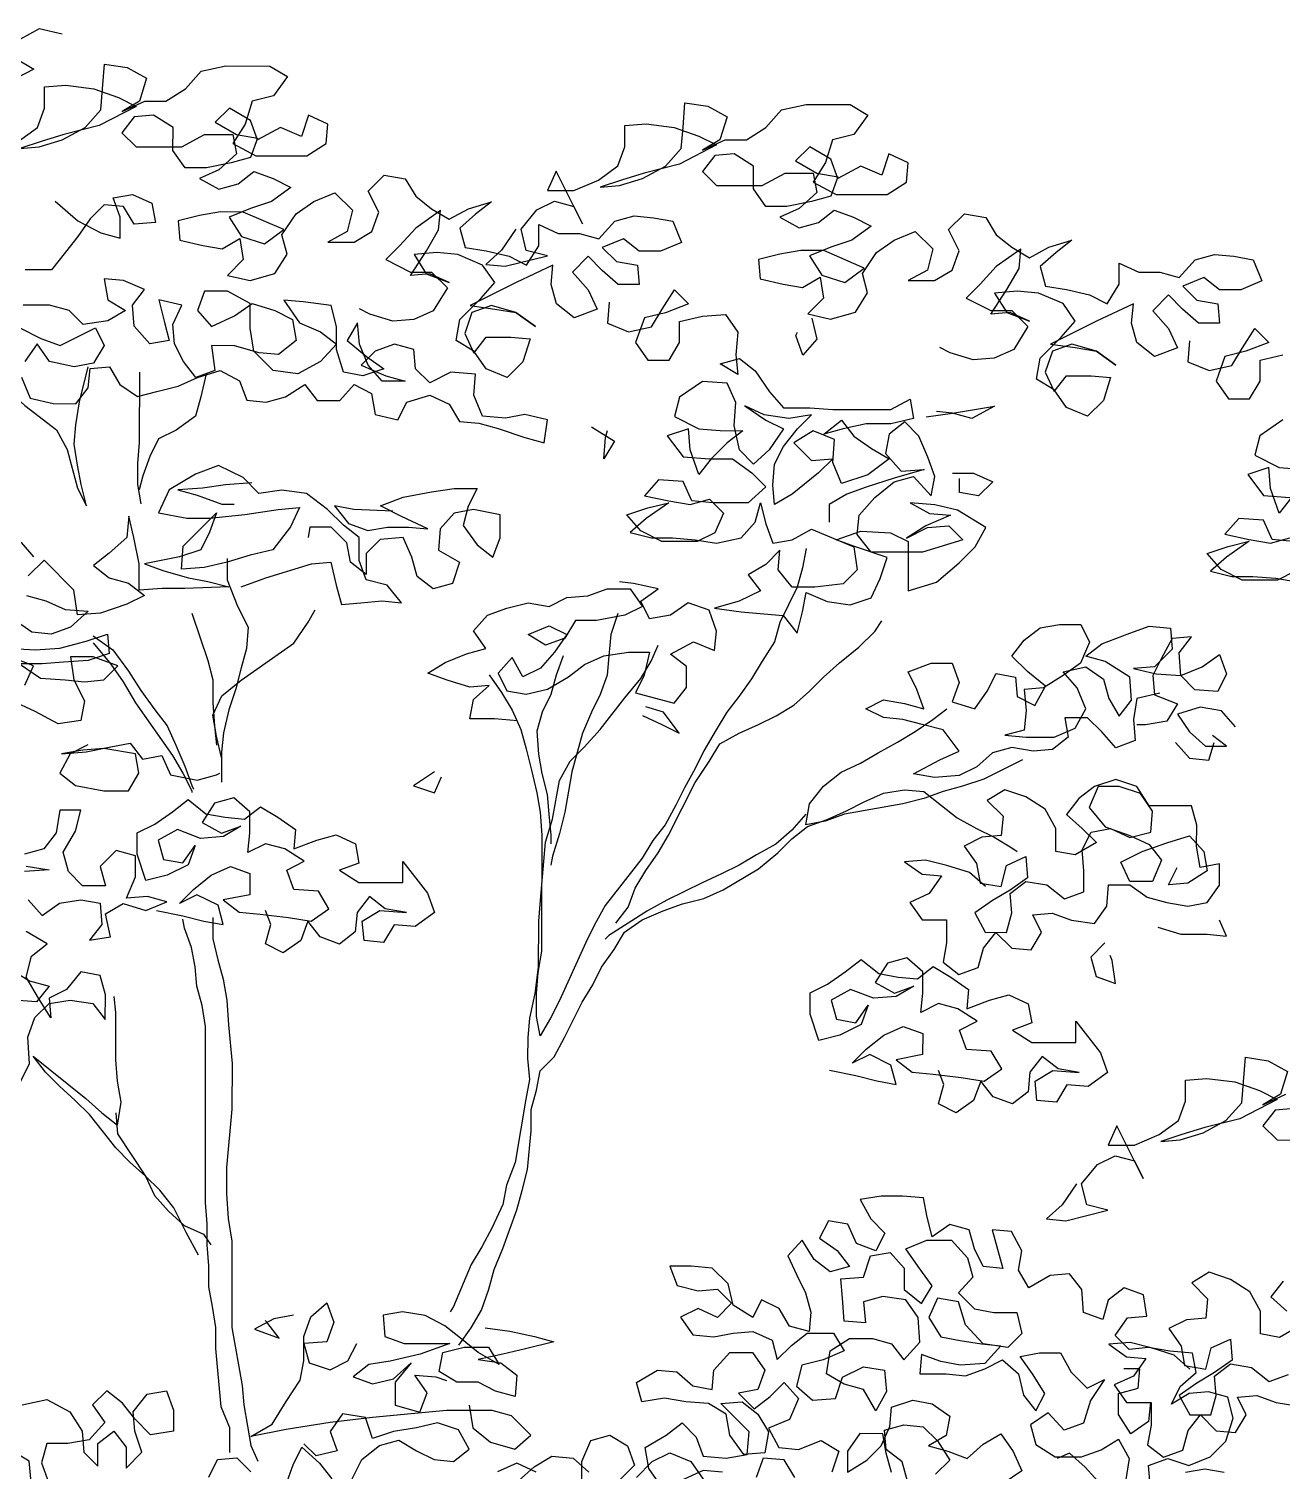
# Model space of a CAD drawing. Extents: x -886 to 3367, y 5244 to 10916.
# Drawn here: x 927 to 2393, y 9228 to 10916 of the extents above; entities that cross this region are included whole.
import ezdxf

# ---------------------------------------------------------------- set-up
doc = ezdxf.new("R2010")
doc.units = 0
doc.header["$LTSCALE"] = 150
doc.layers.get('0').update_dxf_attribs({"linetype": 'CONTINUOUS'})

msp = doc.modelspace()

# ---------------------------------------------------------------- linework, layer by layer
at = {"color": 0}
for points in [[(965.6, 10909.5), (938.8, 10915.7), (916.2, 10903.4)], [(912, 10880.7), (932.6, 10868.4), (912, 10858.1)], [(914, 10783.9), (936.7, 10800.4), (944.9, 10823), (945, 10847.8), (969.7, 10849.8), (1002.6, 10845.6), (1031.4, 10835.3), (1052, 10825), (1008.8, 10802.4), (967.6, 10792.1), (940.8, 10783.9), (916.1, 10775.7), (938.7, 10777.7), (965.5, 10786), (992.3, 10800.3), (1010.8, 10820.9), (1012.9, 10845.6), (1015, 10874.5), (1041.8, 10870.3), (1064.4, 10857.9), (1056.2, 10831.2), (1035.6, 10818.8), (1062.3, 10831.2), (1087, 10831.2), (1109.7, 10845.5), (1128.3, 10866.1), (1157.1, 10872.3), (1208.6, 10872.2), (1229.2, 10859.9), (1212.7, 10837.2), (1188, 10831.1), (1179.7, 10804.3), (1165.3, 10781.7), (1192, 10767.2), (1251.7, 10767.2), (1274.4, 10781.6), (1276.5, 10804.2), (1253.8, 10814.5), (1245.6, 10789.8), (1220.9, 10800.1), (1194.1, 10785.7), (1185.9, 10808.4), (1161.2, 10822.8), (1144.7, 10806.4), (1169.4, 10791.9), (1194.1, 10787.8), (1185.8, 10765.2), (1163.2, 10759), (1134.3, 10752.9), (1109.6, 10752.9), (1095.2, 10773.5), (1095.3, 10800.3), (1072.6, 10814.7), (1050, 10812.6), (1035.5, 10794.1), (1052, 10777.6), (1105.5, 10777.6), (1132.3, 10792), (1165.3, 10792), (1169.4, 10769.3), (1148.8, 10750.8), (1126.1, 10740.5), (1148.7, 10728.1), (1171.4, 10734.3), (1189.9, 10748.7), (1212.6, 10740.4), (1233.2, 10730.1), (1210.5, 10713.7), (1185.8, 10705.4), (1161.1, 10695.2), (1175.5, 10672.5), (1202.2, 10664.2), (1224.9, 10680.7), (1177.5, 10701.3), (1150.8, 10701.4), (1126.1, 10697.3), (1101.3, 10691.1), (1103.4, 10668.4), (1130.1, 10662.2), (1152.8, 10658.1), (1173.4, 10670.4), (1177.5, 10645.7), (1158.9, 10627.2), (1185.7, 10621), (1214.5, 10629.2), (1229, 10651.9), (1222.8, 10674.5), (1239.3, 10699.2), (1259.9, 10713.6), (1284.6, 10723.9), (1305.2, 10703.3), (1299, 10678.6), (1276.4, 10666.2), (1307.2, 10666.2), (1327.9, 10678.5), (1336.1, 10701.2), (1323.8, 10725.9), (1342.3, 10744.4), (1367, 10740.3), (1379.4, 10719.7), (1397.9, 10705.2), (1418.5, 10692.9), (1441.1, 10705.2), (1467.9, 10713.4), (1449.4, 10699), (1430.8, 10682.6), (1437, 10659.9), (1461.7, 10655.8), (1488.5, 10649.6), (1509, 10639.2), (1523.5, 10661.9), (1523.5, 10686.6), (1546.1, 10676.3), (1570.9, 10676.3), (1593.5, 10670.1), (1612.1, 10690.6), (1634.7, 10696.8), (1657.4, 10694.7), (1680, 10690.6), (1690.3, 10665.8), (1665.6, 10655.6), (1640.9, 10655.6), (1622.3, 10670), (1597.6, 10659.8), (1614.1, 10643.3), (1638.8, 10639.1), (1640.8, 10616.5), (1616.1, 10616.5), (1597.6, 10633), (1581.1, 10649.5), (1562.6, 10631), (1581.1, 10610.3), (1591.4, 10587.7), (1564.6, 10577.4), (1544, 10593.9), (1537.8, 10616.6), (1539.9, 10639.2), (1496.7, 10618.7), (1443.1, 10591.9), (1471.9, 10587.8), (1496.6, 10583.7), (1519.3, 10567.2), (1496.6, 10583.7), (1467.8, 10591.9), (1445.1, 10583.7), (1436.9, 10559), (1447.2, 10536.3), (1461.6, 10554.9), (1490.4, 10554.8), (1513.1, 10552.7), (1504.8, 10526), (1486.3, 10507.5), (1461.6, 10517.8), (1447.2, 10538.4), (1426.6, 10550.8), (1430.7, 10575.5), (1455.5, 10600.2), (1472, 10618.7), (1457.6, 10639.3), (1428.7, 10651.7), (1404, 10653.8), (1377.3, 10651.7), (1391.6, 10629.1), (1418.4, 10618.7), (1395.8, 10629.1), (1373.1, 10627), (1391.7, 10655.8), (1406.1, 10680.5), (1408.2, 10703.2), (1379.3, 10682.6), (1360.8, 10662), (1344.3, 10645.6), (1373.1, 10631.1), (1397.8, 10631.1), (1416.3, 10612.6), (1399.8, 10585.8), (1377.2, 10575.5), (1352.5, 10573.5), (1325.7, 10581.7), (1313.4, 10587.9)], [(1496.3, 10681.2), (1479.8, 10656.5), (1461.3, 10640), (1483.9, 10637.9), (1533.4, 10650.2), (1508.7, 10656.4), (1502.5, 10681.2), (1521.1, 10703.8), (1541.7, 10714.1), (1564.3, 10707.9), (1574.6, 10687.3), (1543.7, 10749.1), (1533.4, 10726.4), (1564.3, 10726.4), (1593.2, 10738.7), (1615.8, 10755.2), (1624.1, 10777.8), (1624.1, 10802.5), (1648.8, 10804.6), (1681.8, 10800.4), (1710.6, 10790.1), (1731.2, 10779.8), (1687.9, 10757.2), (1646.7, 10746.9), (1619.9, 10738.7), (1595.2, 10730.5), (1617.9, 10732.5), (1644.6, 10740.7), (1671.4, 10755.1), (1690, 10775.7), (1692.1, 10800.4), (1694.2, 10829.3), (1720.9, 10825.1), (1743.6, 10812.7), (1735.3, 10786), (1714.7, 10773.6), (1741.5, 10786), (1766.2, 10785.9), (1788.9, 10800.3), (1807.4, 10820.9), (1836.2, 10827.1), (1887.7, 10827), (1908.3, 10814.6), (1891.8, 10792), (1867.1, 10785.9), (1858.8, 10759.1), (1844.4, 10736.4), (1871.2, 10722), (1930.9, 10722), (1953.5, 10736.3), (1955.6, 10759), (1933, 10769.3), (1924.7, 10744.6), (1900, 10754.9), (1873.2, 10740.5), (1865, 10763.2), (1840.3, 10777.6), (1823.8, 10761.2), (1848.5, 10746.7), (1873.2, 10742.6), (1865, 10720), (1842.3, 10713.8), (1813.5, 10707.6), (1788.8, 10707.7), (1774.4, 10728.3), (1774.4, 10755), (1751.8, 10769.5), (1729.1, 10767.4), (1714.7, 10748.9), (1731.1, 10732.4), (1784.7, 10732.4), (1811.5, 10746.8), (1844.4, 10746.7), (1848.5, 10724.1), (1827.9, 10705.6), (1805.2, 10695.3), (1827.9, 10682.9), (1850.5, 10689.1), (1869.1, 10703.5), (1891.7, 10695.2), (1912.3, 10684.9), (1889.6, 10668.4), (1864.9, 10660.2), (1840.2, 10650), (1854.6, 10627.3), (1881.4, 10619), (1904, 10635.5), (1856.7, 10656.1), (1829.9, 10656.1), (1805.2, 10652), (1780.5, 10645.9), (1782.5, 10623.2), (1809.3, 10617), (1831.9, 10612.9), (1852.5, 10625.2), (1856.6, 10600.5), (1838.1, 10582), (1864.8, 10575.8), (1893.7, 10584), (1908.1, 10606.6), (1902, 10629.3), (1918.5, 10654), (1939.1, 10668.4), (1963.8, 10678.7), (1984.4, 10658.1), (1978.2, 10633.4), (1955.5, 10621), (1986.4, 10621), (2007, 10633.3), (2015.3, 10656), (2002.9, 10680.7), (2021.5, 10699.2), (2046.2, 10695.1), (2058.5, 10674.5), (2077, 10660), (2097.6, 10647.7), (2120.3, 10660), (2147.1, 10668.2), (2128.5, 10653.8), (2110, 10637.4), (2116.1, 10614.7), (2140.8, 10610.6), (2167.6, 10604.4), (2188.2, 10594), (2202.6, 10616.7), (2202.6, 10641.4), (2225.3, 10631.1), (2250, 10631), (2272.6, 10624.8), (2291.2, 10645.4), (2313.9, 10651.6), (2336.5, 10649.5), (2359.2, 10645.4), (2369.4, 10620.6), (2344.7, 10610.4), (2320, 10610.4), (2301.5, 10624.8), (2276.8, 10614.5), (2293.2, 10598.1), (2317.9, 10593.9), (2320, 10571.3), (2295.3, 10571.3), (2276.7, 10587.8), (2260.3, 10604.3), (2241.7, 10585.7), (2260.2, 10565.1), (2270.5, 10542.5), (2243.7, 10532.2), (2223.2, 10548.7), (2217, 10571.4), (2219.1, 10594), (2175.8, 10573.5), (2122.2, 10546.7), (2151.1, 10542.6), (2175.8, 10538.4), (2198.4, 10521.9), (2175.8, 10538.4), (2147, 10546.7), (2124.3, 10538.5), (2116, 10513.8), (2126.3, 10491.1), (2140.7, 10509.6), (2169.6, 10509.6), (2192.2, 10507.5), (2184, 10480.8), (2165.4, 10462.3), (2140.7, 10472.6), (2126.3, 10493.2), (2105.7, 10505.6), (2109.9, 10530.3), (2134.6, 10555), (2151.1, 10573.5), (2136.7, 10594.1), (2107.9, 10606.5), (2083.2, 10608.5), (2056.4, 10606.5), (2070.8, 10583.8), (2097.6, 10573.5), (2074.9, 10583.8), (2052.3, 10581.8), (2070.8, 10610.6), (2085.3, 10635.3), (2087.3, 10658), (2058.5, 10637.4), (2039.9, 10616.8), (2023.4, 10600.4), (2052.3, 10585.9), (2077, 10585.9), (2095.5, 10567.3), (2079, 10540.6), (2056.3, 10530.3), (2031.6, 10528.3), (2004.8, 10536.5), (1992.5, 10542.7)], [(957.2, 10713.9), (984, 10691.2), (1010.7, 10676.8), (1033.4, 10670.6), (1033.4, 10695.3), (1025.2, 10717.9), (1047.8, 10722), (1070.5, 10711.7), (1074.6, 10689.1), (1049.8, 10687), (1037.5, 10707.6), (1014.9, 10709.7), (998.4, 10693.3), (983.9, 10672.7), (969.5, 10654.2), (953, 10633.6), (922.1, 10633.6)], [(917.9, 10508), (928.2, 10483.3), (954.9, 10477.1), (981.7, 10477), (996.1, 10495.6), (998.2, 10518.2), (1020.9, 10520.2), (1033.2, 10499.6), (1053.8, 10485.2), (1076.4, 10491.4), (1101.2, 10497.5), (1123.8, 10507.8), (1150.6, 10516), (1173.2, 10503.6), (1181.5, 10481), (1204.1, 10478.9), (1226.8, 10485), (1249.4, 10499.4), (1263.8, 10480.9), (1290.6, 10480.9), (1307.1, 10499.4), (1327.7, 10489.1), (1331.8, 10464.4), (1358.5, 10458.2), (1368.9, 10478.7), (1395.6, 10487), (1418.3, 10476.6), (1430.6, 10456), (1453.3, 10454), (1475.9, 10447.8), (1506.8, 10437.4), (1529.4, 10431.2), (1533.6, 10458), (1506.8, 10464.2), (1484.2, 10460.1), (1457.4, 10462.2), (1447.1, 10486.9), (1449.2, 10511.6), (1420.4, 10513.7), (1395.6, 10501.4), (1379.2, 10517.9), (1377.2, 10540.5), (1354.5, 10546.7), (1331.8, 10538.5), (1315.4, 10522), (1344.2, 10509.7), (1366.8, 10503.5), (1340, 10503.5), (1323.6, 10522), (1313.3, 10546.8), (1311.3, 10571.5), (1298.9, 10550.9), (1321.5, 10532.3), (1342.1, 10517.9), (1317.4, 10509.7), (1294.8, 10513.8), (1286.5, 10540.6), (1286.6, 10567.4), (1280.4, 10592.1), (1247.5, 10596.2), (1224.8, 10598.3), (1243.3, 10571.5), (1268, 10561.2), (1286.5, 10546.8), (1268, 10526.2), (1241.2, 10511.8), (1212.4, 10516), (1189.7, 10538.6), (1185.7, 10565.4), (1185.7, 10594.2), (1158.9, 10608.7), (1132.1, 10608.7), (1123.9, 10586.1), (1140.3, 10567.5), (1167.1, 10579.8), (1187.7, 10594.2), (1214.5, 10586), (1235.1, 10575.7), (1239.2, 10550.9), (1218.6, 10534.5), (1195.9, 10536.6), (1167.1, 10544.8), (1140.3, 10544.9), (1144.4, 10516), (1121.8, 10507.8), (1107.4, 10526.3), (1097.1, 10546.9), (1095, 10569.6), (1105.4, 10592.2), (1078.6, 10598.5), (1084.8, 10573.7), (1090.9, 10551.1), (1068.3, 10547), (1049.7, 10567.6), (1047.7, 10592.3), (1062.1, 10610.8), (1037.4, 10621.1), (1014.8, 10623.2), (1018.9, 10598.5), (1039.5, 10586.1), (1018.9, 10573.8), (990, 10569.7), (973.6, 10586.2), (950.9, 10592.4), (920, 10592.4)], [(1605.8, 10595.9), (1603.7, 10571.2), (1628.4, 10560.9), (1655.2, 10567), (1667.6, 10587.6), (1682, 10610.3), (1698.5, 10593.8), (1671.7, 10583.5), (1647, 10577.3), (1636.6, 10548.5), (1651, 10527.9), (1675.7, 10527.9), (1688.1, 10548.5), (1688.1, 10573.2), (1714.9, 10579.3), (1741.7, 10581.4), (1756.1, 10560.8), (1754, 10534), (1756, 10511.3), (1735.5, 10523.7), (1758.1, 10529.9), (1776.6, 10515.4), (1793.1, 10490.7), (1809.6, 10472.2), (1840.4, 10472.1), (1867.2, 10470), (1935.2, 10470), (1957.8, 10482.3), (1961.9, 10459.7), (1935.2, 10453.5), (1906.3, 10453.5), (1879.5, 10447.4), (1856.9, 10441.2), (1877.5, 10457.7), (1891.9, 10439.1), (1912.5, 10424.7), (1933.1, 10412.3), (1908.3, 10393.8), (1877.4, 10383.5), (1867.2, 10408.3), (1869.2, 10435), (1844.5, 10445.4), (1821.9, 10431), (1842.4, 10410.3), (1867.2, 10412.4), (1850.7, 10395.9), (1819.8, 10371.2), (1799.2, 10358.9), (1797.1, 10381.6), (1799.2, 10406.3), (1809.5, 10426.9), (1826, 10447.4), (1842.5, 10463.9), (1815.7, 10459.8), (1786.9, 10463.9), (1764.2, 10474.3), (1788.9, 10457.8), (1809.5, 10447.4), (1793, 10422.8), (1774.5, 10406.3), (1758, 10422.8), (1751.9, 10451.6), (1754, 10478.4), (1743.7, 10501.1), (1714.9, 10503.1), (1688.1, 10484.6), (1681.9, 10462), (1710.7, 10447.5), (1735.4, 10445.5), (1762.2, 10445.4), (1743.6, 10431), (1725.1, 10412.5), (1710.6, 10394), (1700.4, 10422.8), (1698.3, 10447.5), (1673.6, 10439.3), (1692.1, 10414.6), (1723, 10412.5), (1749.8, 10412.5), (1772.4, 10396), (1788.9, 10379.5), (1768.3, 10361), (1727.1, 10361), (1702.4, 10363.1), (1692.1, 10385.8), (1663.3, 10387.9), (1646.8, 10369.3), (1675.6, 10363.1), (1700.3, 10359), (1723, 10365.2), (1739.4, 10348.7), (1729.1, 10326), (1708.5, 10315.7), (1667.3, 10315.8), (1642.6, 10328.2), (1626.2, 10346.7), (1650.9, 10354.9), (1675.6, 10361.1), (1648.8, 10342.6), (1630.3, 10326.1), (1655, 10319.9), (1679.7, 10319.9), (1706.4, 10317.8), (1731.2, 10313.7), (1760, 10319.8), (1776.5, 10338.3), (1782.7, 10361), (1788.8, 10336.3), (1797.1, 10313.6), (1819.7, 10317.7), (1842.4, 10330), (1891.8, 10309.4), (1895.9, 10282.6), (1879.4, 10266.2), (1846.4, 10262.1), (1819.7, 10262.1), (1803.2, 10282.7), (1805.3, 10305.4), (1788.8, 10288.9), (1768.2, 10276.6), (1782.6, 10258), (1757.9, 10245.7), (1729, 10237.5), (1759.9, 10233.3), (1786.7, 10231.2), (1809.3, 10229.2), (1825.8, 10208.5), (1832, 10233.3), (1836.1, 10255.9), (1860.8, 10245.6), (1887.6, 10241.4), (1912.3, 10249.7), (1922.6, 10272.3), (1930.9, 10297), (1893.8, 10309.4), (1871.2, 10317.7), (1900, 10327.9), (1935, 10325.8), (1955.6, 10315.5), (1955.6, 10257.9), (1988.5, 10268.1), (2015.3, 10290.7), (2033.9, 10309.3), (2046.3, 10331.9), (2013.3, 10352.5), (1986.6, 10358.7), (1957.7, 10360.8), (1980.4, 10348.4), (2005.1, 10346.4), (1976.2, 10334), (1953.6, 10319.6), (1978.3, 10332), (2003, 10334), (2019.5, 10317.5), (1972.1, 10303.1), (1912.4, 10303.2), (1895.9, 10323.8), (1898, 10346.5), (1916.5, 10367), (1939.2, 10385.5), (1961.9, 10391.7), (1982.4, 10369), (1986.6, 10391.7), (1978.4, 10414.3), (1968.1, 10439.1), (1951.6, 10455.6), (1933.1, 10441.2), (1928.9, 10418.5), (1947.5, 10397.9), (1974.2, 10399.9), (1939.2, 10389.7), (1906.3, 10379.4), (1883.6, 10371.2), (1863, 10358.8), (1863, 10338.3)], [(1842.6, 10577.2), (1848.8, 10552.4), (1832.3, 10533.9), (1824, 10556.6), (1826.1, 10560.7)], [(915.9, 10565.6), (940.6, 10553.3), (963.2, 10545), (1004.4, 10565.6), (1014.7, 10545), (1002.3, 10524.4), (979.7, 10520.3), (950.8, 10526.5), (936.5, 10547.1), (922, 10526.5)], [(2284.9, 10550.7), (2282.9, 10526), (2307.6, 10515.7), (2334.3, 10521.8), (2346.7, 10542.4), (2361.1, 10565), (2377.6, 10548.6), (2350.8, 10538.3), (2326.1, 10532.1), (2315.8, 10503.3), (2330.2, 10482.7), (2354.9, 10482.7), (2367.3, 10503.3), (2367.3, 10528), (2394.1, 10534.1)], [(773.7, 10526.7), (777.8, 10504), (788.1, 10479.3), (804.6, 10462.8), (819, 10442.2), (831.3, 10421.6), (841.6, 10401), (847.7, 10378.3), (884.8, 10349.4), (901.2, 10333), (917.7, 10314.4), (932.1, 10297.9)], [(884.9, 10512.1), (903.5, 10491.5), (922, 10475), (959, 10446.2), (971.3, 10423.5), (983.7, 10378.2), (993.9, 10357.6), (987.8, 10382.3), (983.7, 10405), (979.6, 10429.7), (981.7, 10452.3), (985.8, 10479.1), (996.1, 10520.3)], [(1055.9, 10514), (1055.8, 10431.7), (1053.7, 10407), (1053.7, 10382.2), (1057.8, 10359.6)], [(1134.1, 10511.9), (1127.9, 10485.1), (1121.7, 10462.5), (1099, 10446), (1078.4, 10435.8), (1068.1, 10415.2), (1059.9, 10392.5), (1055.7, 10376.1)], [(1976.4, 10461.7), (2007.2, 10465.8), (2056.7, 10474), (2029.9, 10459.6), (2007.2, 10465.8), (1988.7, 10467.9)], [(2394, 10457.9), (2367.2, 10439.4), (2361, 10416.8), (2389.8, 10402.3), (2414.5, 10400.2)], [(1585.1, 10449.7), (1611.8, 10433.2), (1599.4, 10412.6), (1601.5, 10437.3), (1603.6, 10445.6)], [(1175.1, 10262.7), (1203.9, 10273), (1257.5, 10289.4), (1280.1, 10291.4), (1286.3, 10264.6), (1292.4, 10242), (1315.1, 10244), (1339.8, 10246.1), (1362.5, 10244), (1346, 10264.6), (1321.3, 10270.8), (1313.1, 10293.5), (1313.1, 10320.2), (1294.6, 10334.7), (1276.1, 10353.2), (1251.4, 10371.8), (1222.5, 10375.9), (1195.8, 10371.8), (1177.3, 10390.4), (1148.4, 10404.8), (1121.7, 10394.5), (1090.7, 10376), (1078.4, 10349.3), (1111.3, 10343.1), (1138.1, 10343), (1179.3, 10347.1), (1218.4, 10353.3), (1243.1, 10355.3), (1232.8, 10332.7), (1212.2, 10305.9), (1185.4, 10299.7), (1158.6, 10291.5), (1131.9, 10285.4), (1105.1, 10283.3), (1107.2, 10310.1), (1146.3, 10349.2), (1138.1, 10326.6), (1127.8, 10306), (1103, 10297.8), (1061.8, 10289.6), (1084.5, 10281.3), (1113.3, 10273), (1136, 10268.9), (1160.7, 10262.7), (1109.2, 10260.7), (1082.4, 10260.7), (1055.6, 10258.7), (1055.7, 10289.6), (1049.5, 10320.5), (1043.4, 10345.2), (1041.3, 10320.5), (1020.7, 10302), (1002.1, 10287.6), (1020.6, 10273.1), (1043.3, 10266.9), (1061.8, 10252.5), (1041.2, 10242.2), (1010.3, 10231.9), (983.5, 10229.9), (979.4, 10258.7), (944.5, 10293.8), (925.9, 10275.3)], [(2404.2, 10367.3), (2389.8, 10348.8), (2379.5, 10377.6), (2377.5, 10402.3), (2352.8, 10394.1), (2371.3, 10369.4), (2402.2, 10367.3)], [(1187.5, 10384.2), (1156.7, 10382.1), (1129.9, 10378.1), (1101, 10376), (1123.7, 10369.8), (1152.5, 10359.5), (1166.9, 10359.5)], [(2007.2, 10395.8), (2031.9, 10395.8), (2054.5, 10385.4), (2038, 10369), (2015.4, 10373.1), (2015.4, 10389.6)], [(1352.3, 10351.1), (1307, 10353.2), (1284.3, 10357.3), (1300.8, 10336.7), (1323.4, 10328.4), (1346.1, 10332.5), (1370.8, 10332.5), (1393.4, 10330.4), (1362.6, 10344.9), (1337.9, 10357.3), (1364.6, 10367.5), (1397.6, 10373.7), (1424.4, 10377.8), (1451.1, 10377.8), (1440.8, 10357.2), (1434.6, 10334.5), (1451.1, 10311.9), (1469.6, 10297.4), (1477.9, 10320.1), (1477.9, 10346.8), (1447, 10353), (1424.3, 10349), (1407.8, 10330.4), (1405.8, 10305.7), (1430.5, 10291.3), (1422.2, 10266.6), (1399.5, 10260.4), (1381, 10274.9), (1374.9, 10297.5), (1364.6, 10320.2), (1337.8, 10318.1), (1321.3, 10301.7), (1321.3, 10277), (1302.8, 10291.4), (1298.7, 10314.1), (1280.2, 10332.6), (1255.5, 10332.6), (1253.4, 10320.3)], [(2406.2, 10315.8), (2381.5, 10317.9), (2371.2, 10340.6), (2342.4, 10342.7), (2325.9, 10324.1), (2354.7, 10317.9), (2379.4, 10313.8), (2402.1, 10319.9)], [(2408.2, 10280.8), (2387.6, 10270.5), (2346.5, 10270.6), (2321.8, 10283), (2305.3, 10301.5), (2330, 10309.7), (2354.7, 10315.9), (2327.9, 10297.4), (2309.4, 10280.9), (2334.1, 10274.7), (2358.8, 10274.7), (2385.6, 10272.6), (2410.3, 10268.5)], [(1836.2, 10307.4), (1832, 10284.7), (1825.8, 10262.1), (1805.2, 10220.9), (1799, 10198.3), (1784.6, 10175.6), (1772.2, 10155.1), (1757.8, 10134.5), (1743.3, 10116), (1731, 10095.4), (1716.5, 10070.7), (1706.2, 10050.1), (1693.8, 10027.4), (1683.5, 10006.9), (1671.1, 9984.2), (1656.7, 9965.7), (1644.3, 9945.1), (1601, 9889.6), (1588.6, 9866.9), (1578.3, 9846.3), (1547.4, 9778.4), (1537.1, 9757.8), (1524.7, 9737.2), (1520.6, 9759.9), (1520.6, 9786.7), (1522.7, 9811.4), (1526.8, 9836.1), (1526.9, 9914.3), (1529, 9941.1), (1531.1, 9963.8), (1539.3, 9990.5), (1547.6, 10035.8), (1560, 10058.5), (1576.5, 10074.9), (1595, 10095.5), (1623.9, 10132.5), (1642.5, 10155.2), (1654.8, 10175.8), (1663.1, 10194.3)], [(1158.6, 10295.7), (1158.6, 10270.9), (1170.9, 10240), (1183.3, 10215.3), (1181.2, 10190.6), (1175, 10168), (1168.8, 10143.2), (1160.5, 10118.5), (1154.3, 10091.8), (1152.2, 10069.1), (1152.2, 10034.1)], [(1498.3, 10105.9), (1471.5, 10108), (1442.7, 10108), (1446.8, 10130.6), (1465.3, 10147.1), (1442.7, 10145.1), (1415.9, 10153.3), (1393.3, 10161.6), (1413.9, 10173.9), (1438.6, 10184.2), (1461.3, 10190.3), (1446.9, 10211), (1463.4, 10229.5), (1486, 10237.7), (1510.7, 10243.8), (1535.4, 10239.7), (1556, 10250), (1580.8, 10252), (1603.4, 10260.2), (1630.2, 10260.2), (1644.6, 10239.6), (1624, 10229.3), (1591, 10223.2), (1566.3, 10223.2), (1553.9, 10202.6), (1531.3, 10194.4), (1510.7, 10206.8), (1535.4, 10217.1), (1556, 10206.7), (1541.6, 10186.2), (1525.1, 10167.6), (1504.5, 10157.4), (1492.1, 10180), (1475.7, 10161.5), (1485.9, 10140.9), (1508.6, 10136.8), (1533.3, 10142.9), (1558, 10157.3), (1576.6, 10171.7), (1599.2, 10182), (1628.1, 10186.1), (1652.8, 10186.1), (1646.6, 10159.3), (1636.3, 10138.7), (1681.6, 10126.3), (1696, 10144.8), (1696, 10169.5), (1677.5, 10184), (1704.3, 10198.4), (1729, 10188), (1731.1, 10210.7), (1722.8, 10235.4), (1698.1, 10243.7), (1677.5, 10229.3), (1652.8, 10225.2), (1642.5, 10245.8), (1663.1, 10260.2), (1634.3, 10266.4), (1617.8, 10268.5)], [(923.8, 10252.6), (946.5, 10246.4), (969.1, 10236.1), (995.9, 10234), (975.3, 10215.5), (952.6, 10207.3), (930, 10209.4), (909.4, 10223.8)], [(1117.4, 10231.8), (1135.9, 10176.2), (1142, 10153.6), (1142, 10126.8), (1144, 10100), (1146.1, 10077.4)], [(1152.2, 10062.9), (1146.1, 10087.7), (1142, 10112.4), (1152.3, 10135), (1175, 10153.5), (1236.8, 10196.7), (1253.3, 10221.4), (1261.5, 10235.8)], [(1615.8, 10231.4), (1607.5, 10206.7), (1605.4, 10182), (1603.3, 10159.3), (1595.1, 10136.7), (1584.8, 10116.1), (1574.4, 10091.4), (1562, 10046.1), (1557.9, 10023.4), (1553.8, 9998.7), (1547.6, 9974), (1539.3, 9947.3), (1537.2, 9937)], [(1613.4, 9868.9), (1627.8, 9887.5), (1636.1, 9910.1), (1648.4, 9930.7), (1662.9, 9951.3), (1675.2, 9971.9), (1706.2, 10033.6), (1722.7, 10058.3), (1735.1, 10078.9), (1757.7, 10091.2), (1780.4, 10101.5), (1801, 10111.8), (1821.6, 10124.1), (1840.1, 10140.6), (1856.6, 10157), (1875.2, 10173.5), (1897.8, 10192), (1916.4, 10210.5), (1924.6, 10222.9)], [(2250, 10138.1), (2223.2, 10132), (2219, 10107.3), (2221.1, 10082.6), (2198.4, 10074.3), (2182, 10092.9), (2165.5, 10109.4), (2138.7, 10109.4), (2142.8, 10086.8), (2124.3, 10072.4), (2101.6, 10070.3), (2076.9, 10074.5), (2054.2, 10068.3), (2035.7, 10051.8), (2015.1, 10041.6), (1986.3, 10039.5), (1961.6, 10043.7), (1992.5, 10060.1), (2015.1, 10070.4), (1996.6, 10095.1), (1971.9, 10101.3), (1949.3, 10107.5), (1926.6, 10109.6), (1906, 10119.9), (1926.6, 10130.2), (1951.3, 10126.1), (1974, 10119.9), (1965.8, 10142.5), (1955.5, 10163.1), (1982.3, 10173.4), (2007, 10173.4), (2015.2, 10150.7), (2006.9, 10128.1), (2033.7, 10119.8), (2048.1, 10140.4), (2058.5, 10161), (2081.1, 10156.8), (2083.1, 10134.2), (2103.7, 10123.9), (2116.1, 10146.5), (2095.5, 10163), (2077, 10181.5), (2091.4, 10200.1), (2110, 10214.5), (2132.6, 10218.6), (2157.4, 10218.5), (2167.6, 10197.9), (2157.3, 10173.2), (2136.7, 10158.8), (2114, 10144.4), (2091.4, 10142.4), (2093.4, 10117.7), (2091.3, 10095), (2068.7, 10088.9), (2093.4, 10086.8), (2126.3, 10086.8), (2151.1, 10097), (2163.4, 10119.7), (2153.2, 10144.4), (2136.7, 10163), (2163.5, 10169.1), (2184.1, 10154.7), (2190.2, 10132), (2202.6, 10111.4), (2217, 10129.9), (2215, 10156.7), (2186.1, 10175.3), (2163.5, 10181.5), (2182, 10195.9), (2215, 10208.2), (2237.7, 10216.4), (2262.4, 10214.3), (2264.4, 10189.6), (2243.8, 10169), (2219.1, 10167), (2245.9, 10160.8), (2274.7, 10158.7), (2299.4, 10169), (2320, 10183.4), (2328.2, 10160.7), (2317.9, 10140.1), (2291.1, 10142.2), (2274.7, 10158.7), (2272.6, 10185.5), (2287.1, 10204), (2264.4, 10202), (2252, 10179.3), (2241.7, 10158.7), (2243.8, 10136.1), (2270.5, 10125.8), (2258.2, 10105.2), (2233.4, 10101.1), (2223.1, 10101.1)], [(901.1, 10190.9), (934.1, 10188.8), (962.9, 10190.8), (993.8, 10199), (1018.5, 10207.2), (1020.6, 10184.6), (995.8, 10176.4), (967, 10174.3), (942.3, 10172.3), (915.5, 10172.3), (940.2, 10155.8), (969, 10153.7), (991.7, 10151.6), (1014.3, 10153.7), (1030.8, 10170.1), (1002, 10180.5), (975.2, 10180.5), (979.3, 10153.7), (991.7, 10129), (987.5, 10106.3), (960.8, 10102.3), (934, 10116.7), (907.2, 10129.1)], [(1002, 10205.2), (1024.7, 10188.7), (1043.2, 10164), (1057.6, 10141.3), (1074, 10118.6), (1088.4, 10100.1), (1098.7, 10077.4), (1109, 10052.7), (1117.2, 10030), (1119.3, 10025.9)], [(1002, 10196.9), (1022.6, 10172.2), (1037, 10151.6), (1051.4, 10126.9), (1094.6, 10065.1), (1106.9, 10044.5), (1117.2, 10023.9), (1117.2, 10021.8)], [(921.7, 10147.6), (932, 10170.2), (905.2, 10180.6)], [(1551.9, 10182), (1543.6, 10159.4), (1537.4, 10136.7), (1527.1, 10116.1), (1520.9, 10093.5), (1522.9, 10066.7), (1527, 10044.1), (1533.2, 10019.4), (1535.2, 9996.7), (1537.3, 9972), (1537.3, 9961.7)], [(1465.4, 10159.5), (1479.8, 10138.8), (1492.1, 10118.2), (1502.4, 10095.6), (1508.5, 10072.9), (1514.7, 10048.2), (1520.8, 10021.4), (1524.9, 9998.8), (1527, 9972), (1526.9, 9918.5), (1524.8, 9895.8), (1522.8, 9871.1), (1522.7, 9817.5), (1518.6, 9786.7), (1512.4, 9757.8), (1510.3, 9735.2), (1510.2, 9710.5), (1512.3, 9685.8), (1508.1, 9663.1), (1495.7, 9589), (1485.4, 9562.2), (1481.3, 9539.6), (1468.9, 9512.8), (1456.5, 9490.2), (1444.1, 9469.6), (1423.5, 9420.2), (1419.4, 9414)], [(1644.5, 10111.9), (1667.1, 10101.6), (1687.7, 10091.3), (1669.2, 10116), (1648.6, 10122.2)], [(2089.2, 10060), (2043.9, 10037.4), (2019.2, 10029.2), (1996.5, 10023), (1973.9, 10014.8), (1949.2, 10008.7), (1881.2, 9996.4), (1858.5, 9988.2), (1835.9, 9984.1), (1840, 10008.8), (1856.5, 10029.4), (1877.1, 10045.8), (1899.8, 10056.1), (1920.4, 10068.4), (1943.1, 10080.8), (1963.7, 10093.1), (1984.3, 10107.5), (2000.8, 10119.8)], [(2338.5, 10098.9), (2322, 10117.5), (2297.3, 10121.6), (2270.5, 10113.4), (2284.9, 10092.8), (2303.4, 10076.3), (2328.1, 10076.3), (2311.7, 10088.7)], [(995.7, 10077.5), (975.1, 10067.2), (962.8, 10044.6), (981.3, 10030.2), (1014.2, 10023.9), (1043.1, 10023.9), (1055.4, 10044.5), (1051.3, 10067.2), (1014.3, 10073.4), (989.6, 10071.3), (964.8, 10067.2), (993.7, 10069.3), (1022.5, 10075.4), (1045.2, 10079.5), (1059.6, 10061), (1082.2, 10065.1), (1092.5, 10042.4), (1123.4, 10036.2), (1146, 10042.4), (1150.2, 10044.4)], [(2268.4, 10080.5), (2284.9, 10061.9), (2307.5, 10059.8), (2313.7, 10080.4)], [(1401.4, 10046.2), (1376.7, 10029.8), (1401.4, 10021.5), (1409.6, 10040.1)], [(2045.9, 9911.8), (2027.3, 9928.3), (2000.6, 9936.6), (1975.9, 9942.8), (1951.2, 9940.7), (1971.7, 9926.3), (1994.4, 9924.2), (1980, 9903.6), (1957.3, 9893.3), (1971.7, 9872.7), (2000.5, 9872.7), (2000.5, 9845.9), (1996.4, 9823.3), (2014.9, 9808.9), (2037.5, 9817.1), (2043.7, 9839.7), (2058.2, 9858.2), (2076.7, 9839.7), (2099.3, 9837.6), (2111.7, 9858.2), (2101.4, 9878.8), (2124.1, 9880.8), (2146.7, 9872.6), (2173.5, 9868.4), (2187.9, 9889), (2190, 9913.7), (2214.7, 9913.7), (2235.3, 9899.3), (2258, 9893.1), (2282.7, 9888.9), (2305.3, 9893), (2319.8, 9913.6), (2319.8, 9938.3), (2297.1, 9934.2), (2293, 9958.9), (2293.1, 9983.6), (2286.9, 10006.3), (2237.5, 10006.4), (2223.1, 10029), (2198.4, 10037.3), (2173.7, 10029.1), (2155.1, 10014.7), (2140.7, 9996.1), (2159.2, 9979.7), (2175.7, 9963.2), (2150.9, 9948.8), (2128.3, 9952.9), (2128.3, 9979.7), (2116, 10002.3), (2093.3, 10016.8), (2068.6, 10025), (2048, 10012.7), (2066.5, 9994.2), (2064.5, 9971.5), (2041.8, 9969.5), (2021.2, 9959.2), (2035.6, 9938.6), (2039.7, 9915.9), (2064.4, 9911.8), (2070.6, 9936.5), (2093.3, 9946.8), (2095.3, 9922), (2074.7, 9907.7), (2054.1, 9895.3), (2033.5, 9880.9), (2045.8, 9858.3), (2070.5, 9858.2), (2076.7, 9880.9), (2074.7, 9903.5), (2093.2, 9917.9), (2117.9, 9913.8), (2138.5, 9897.3), (2161.2, 9905.5), (2161.2, 9930.2), (2159.2, 9954.9), (2169.5, 9975.5), (2192.1, 9979.6), (2214.8, 9969.3), (2239.5, 9975.5), (2241.6, 10000.2), (2227.2, 10020.8), (2202.5, 10029), (2177.8, 10029.1), (2167.5, 10004.4), (2186, 9981.7), (2214.8, 9971.4), (2237.4, 9961), (2251.8, 9942.5), (2241.5, 9917.8), (2214.7, 9917.8), (2204.5, 9940.5), (2229.2, 9952.8), (2258, 9963.1), (2284.8, 9971.3), (2301.3, 9952.8), (2305.4, 9930.1), (2282.7, 9915.7), (2260, 9913.7), (2270.4, 9934.2)], [(1075.9, 9883.9), (1106.8, 9877.6), (1131.5, 9871.4), (1154.1, 9867.3), (1148, 9890), (1123.3, 9902.3), (1102.7, 9892.1), (1119.2, 9908.5), (1139.8, 9925), (1162.4, 9935.3), (1185.1, 9927), (1185, 9902.3), (1154.1, 9896.1), (1172.7, 9881.7), (1197.4, 9879.6), (1230.3, 9875.5), (1257.1, 9871.3), (1277.7, 9885.7), (1265.4, 9906.3), (1236.5, 9908.4), (1228.3, 9931.1), (1248.9, 9941.4), (1226.3, 9955.8), (1203.6, 9962), (1183, 9951.7), (1185.1, 9974.4), (1185.1, 9999.1), (1166.6, 10015.6), (1144, 10009.4), (1129.5, 9986.8), (1152.2, 9974.4), (1174.8, 9982.6), (1154.2, 9970.3), (1127.4, 9968.2), (1100.7, 9978.6), (1078, 9966.2), (1084.2, 9943.6), (1106.8, 9939.4), (1121.3, 9960), (1113, 9937.4), (1088.3, 9925), (1063.6, 9918.9), (1053.3, 9949.8), (1053.3, 9974.5), (1073.9, 9984.8), (1094.5, 9999.2), (1113.1, 10013.6), (1133.6, 9997.1), (1156.3, 9992.9), (1178.9, 9990.8), (1197.5, 10005.2), (1218.1, 9992.9), (1238.7, 9978.4), (1236.6, 9955.8), (1263.4, 9966.1), (1286, 9972.2), (1308.7, 9961.9), (1312.8, 9939.2), (1290.1, 9931), (1312.7, 9916.6), (1364.2, 9916.5), (1364.2, 9941.3), (1393, 9904.2), (1401.3, 9881.5), (1378.6, 9865), (1353.9, 9867.1), (1341.5, 9846.5), (1318.9, 9848.6), (1316.8, 9871.3), (1337.4, 9883.6), (1368.3, 9881.5), (1343.6, 9885.7), (1325.1, 9900.1), (1310.6, 9881.6), (1308.6, 9858.9), (1290, 9844.5), (1267.4, 9852.8), (1253, 9871.3), (1244.7, 9848.7), (1224.1, 9834.3), (1203.5, 9844.6), (1209.7, 9867.3), (1203.6, 9883.7)], [(1429.6, 9374.9), (1444.1, 9395.4), (1456.4, 9416), (1464.7, 9440.7), (1470.9, 9463.4), (1481.2, 9488.1), (1497.7, 9533.4), (1503.9, 9556), (1510.1, 9580.7), (1514.3, 9626), (1514.3, 9650.7), (1520.5, 9673.4), (1524.7, 9696), (1541.1, 9712.5), (1553.5, 9735.1), (1574.1, 9776.3), (1586.5, 9796.9), (1596.8, 9817.5), (1611.3, 9838.1), (1623.6, 9858.6), (1644.3, 9873), (1669, 9883.3), (1691.6, 9891.5), (1716.4, 9897.7), (1739, 9908), (1780.2, 9932.6), (1802.9, 9951.1), (1819.4, 9967.6), (1837.9, 9982), (1860.6, 9990.2), (1883.3, 10000.5), (1903.9, 10010.8), (1926.5, 10021.1), (1951.2, 10025.1), (1973.9, 10023.1), (1994.5, 10006.6), (2013, 9992.1), (2035.6, 9979.8), (2056.2, 9969.5), (2076.8, 9957.1), (2083, 9953)], [(925.6, 9896.3), (942, 9877.8), (962.6, 9892.2), (987.3, 9896.3), (1010, 9892.2), (1012, 9867.4), (997.6, 9848.9), (1022.3, 9853), (1016.2, 9879.8), (1036.8, 9892.1), (1063.5, 9883.9), (1088.2, 9894.1), (1065.6, 9900.3), (1040.9, 9898.3), (1051.2, 9923), (1051.2, 9947.7), (1028.6, 9953.9), (1010, 9935.4), (1016.2, 9912.7), (989.4, 9912.8), (973, 9929.3), (966.8, 9951.9), (981.2, 9976.6), (987.4, 10001.3), (962.7, 10001.3), (958.6, 9974.6), (944.1, 9956.1), (921.5, 9949.9)], [(1835.9, 9996.4), (1819.4, 9977.9), (1800.8, 9961.4), (1778.2, 9949.1), (1757.6, 9936.8), (1737, 9926.5), (1714.3, 9916.2), (1673.1, 9895.7), (1650.4, 9883.3), (1605.1, 9854.5), (1601, 9850.4)], [(923.5, 9935.5), (950.3, 9931.3), (921.5, 9929.3)], [(915.1, 9680.1), (927.4, 9704.8), (925.4, 9735.7), (933.7, 9758.4), (950.2, 9774.8), (974.9, 9778.9), (1001.6, 9774.8), (1016, 9756.2), (1016.1, 9785.1), (1009.9, 9807.7), (987.3, 9811.9), (970.8, 9791.3), (950.2, 9781), (952.2, 9758.3), (937.8, 9781), (923.4, 9805.7), (929.6, 9830.4), (948.2, 9844.8), (923.5, 9859.3)], [(1161.8, 9249.5), (1161.8, 9278.3), (1151.5, 9303), (1145.4, 9371), (1145.5, 9395.7), (1141.4, 9420.4), (1137.3, 9443.1), (1137.3, 9467.8), (1135.2, 9492.5), (1135.3, 9517.2), (1133.2, 9541.9), (1133.4, 9747.9), (1129.3, 9772.6), (1123.2, 9795.3), (1121.1, 9817.9), (1117, 9840.6), (1108.8, 9863.2), (1106.8, 9873.5)], [(1141.8, 9875.6), (1141.8, 9850.8), (1147.9, 9826.1), (1154.1, 9803.5), (1158.2, 9778.8), (1160.2, 9749.9), (1164.3, 9704.6), (1164.2, 9651.1), (1158, 9583.1), (1158, 9552.2), (1160, 9523.4), (1164.1, 9496.6), (1164, 9395.7), (1176.3, 9327.7), (1178.3, 9305.1), (1182.4, 9280.4), (1186.5, 9257.7), (1194.7, 9239.2)], [(2247.6, 9864.2), (2274.4, 9856), (2305.3, 9856), (2327.9, 9853.9), (2319.7, 9872.4)], [(2185.8, 9845.8), (2169.4, 9829.3), (2175.5, 9806.7), (2198.2, 9798.4), (2194.1, 9825.2), (2192, 9831.3)], [(1863.3, 9696.7), (1894.2, 9690.5), (1918.9, 9684.3), (1941.5, 9680.1), (1935.4, 9702.8), (1910.6, 9715.2), (1890, 9704.9), (1906.5, 9721.3), (1927.1, 9737.8), (1949.8, 9748.1), (1972.5, 9739.8), (1972.4, 9715.1), (1941.5, 9709), (1960.1, 9694.5), (1984.8, 9692.4), (2017.7, 9688.3), (2044.5, 9684.1), (2065.1, 9698.5), (2052.7, 9719.1), (2023.9, 9721.2), (2015.7, 9743.9), (2036.3, 9754.2), (2013.7, 9768.6), (1991, 9774.8), (1970.4, 9764.5), (1972.5, 9787.2), (1972.5, 9811.9), (1954, 9828.4), (1931.3, 9822.2), (1916.9, 9799.6), (1939.5, 9787.2), (1962.2, 9795.4), (1941.6, 9783.1), (1914.8, 9781.1), (1888.1, 9791.4), (1865.4, 9779), (1871.6, 9756.4), (1894.2, 9752.2), (1908.6, 9772.8), (1900.4, 9750.2), (1875.7, 9737.8), (1850.9, 9731.7), (1840.7, 9762.6), (1840.7, 9787.3), (1861.3, 9797.6), (1881.9, 9812), (1900.5, 9826.4), (1921, 9809.9), (1943.7, 9805.7), (1966.3, 9803.7), (1984.9, 9818.1), (2005.5, 9805.7), (2026, 9791.2), (2024, 9768.6), (2050.7, 9778.9), (2073.4, 9785), (2096, 9774.7), (2100.1, 9752.1), (2077.5, 9743.8), (2100.1, 9729.4), (2151.6, 9729.4), (2151.6, 9754.1), (2180.4, 9717), (2188.6, 9694.3), (2166, 9677.9), (2141.3, 9679.9), (2128.9, 9659.4), (2106.2, 9661.4), (2104.2, 9684.1), (2124.8, 9696.4), (2155.7, 9694.3), (2131, 9698.5), (2112.5, 9712.9), (2098, 9694.4), (2096, 9671.7), (2077.4, 9657.3), (2054.8, 9665.6), (2040.4, 9684.1), (2032.1, 9661.5), (2011.5, 9647.1), (1990.9, 9657.4), (1997.1, 9680.1), (1990.9, 9696.6)], [(896.7, 9820.2), (927.5, 9801.6), (950.2, 9795.4), (935.7, 9776.9), (909, 9779)], [(1124.9, 9480.2), (1110.5, 9507), (1096.2, 9535.8), (1079.7, 9556.4), (1063.2, 9572.9), (1044.7, 9589.4), (1028.3, 9605.9), (1013.9, 9624.4), (997.4, 9645), (980.9, 9661.5), (962.4, 9678), (946, 9694.5), (931.6, 9713.1), (993.3, 9663.6), (1011.8, 9647.1), (1030.3, 9632.7), (1034.5, 9659.4), (1030.4, 9684.1), (1028.4, 9708.9), (1028.4, 9764.5), (1026.4, 9783)], [(2152.3, 9563.9), (2135.8, 9539.2), (2117.2, 9522.8), (2139.9, 9520.7), (2189.3, 9533), (2164.6, 9539.2), (2158.4, 9563.9), (2177, 9586.5), (2197.6, 9596.8), (2220.2, 9590.6), (2230.5, 9570), (2199.7, 9631.8), (2189.4, 9609.2), (2220.3, 9609.2), (2249.1, 9621.5), (2271.8, 9637.9), (2280, 9660.6), (2280, 9685.3), (2304.8, 9687.3), (2337.7, 9683.2), (2366.5, 9672.9), (2387.1, 9662.6), (2343.8, 9639.9), (2302.6, 9629.7), (2275.9, 9621.5), (2251.1, 9613.3), (2273.8, 9615.3), (2300.6, 9623.5), (2327.4, 9637.9), (2345.9, 9658.5), (2348, 9683.2), (2350.1, 9712), (2376.9, 9707.9), (2399.5, 9695.5), (2391.2, 9668.7), (2370.6, 9656.4), (2397.4, 9668.7)], [(1028.3, 9647.1), (1030.3, 9622.4), (1063.2, 9572.9), (1073.5, 9550.2), (1090, 9531.7), (1108.5, 9515.2), (1131.1, 9504.9), (1139.4, 9492.5)], [(2407.7, 9652.2), (2385, 9650.2), (2370.6, 9631.7), (2387.1, 9615.2), (2440.6, 9615.1)], [(2238.8, 9211.4), (2236.8, 9234.1), (2259.4, 9242.3), (2284.1, 9234.1), (2308.9, 9244.3), (2327.4, 9262.8), (2335.7, 9289.6), (2329.5, 9314.3), (2306.9, 9320.5), (2284.2, 9318.5), (2263.6, 9306.1), (2273.9, 9326.7), (2292.5, 9343.2), (2288.4, 9365.8), (2261.6, 9367.9), (2236.9, 9372.1), (2214.2, 9370), (2197.8, 9386.5), (2212.2, 9407.1), (2234.9, 9409.1), (2230.8, 9433.9), (2208.1, 9442.1), (2189.6, 9427.7), (2183.4, 9405.1), (2160.7, 9413.3), (2158.7, 9440.1), (2144.3, 9458.6), (2121.6, 9456.6), (2096.9, 9442.2), (2084.6, 9462.8), (2088.7, 9485.5), (2076.4, 9508.1), (2053.7, 9510.2), (2066.1, 9464.9), (2043.4, 9467), (2033.1, 9487.6), (2027, 9510.2), (2004.3, 9516.4), (1983.7, 9502), (1977.6, 9524.7), (1973.5, 9547.4), (1948.7, 9549.4), (1924, 9549.5), (1899.3, 9545.4), (1911.7, 9522.7), (1928.1, 9506.2), (1917.8, 9485.6), (1895.2, 9493.9), (1884.9, 9516.5), (1862.2, 9520.7), (1851.9, 9500.1), (1872.5, 9485.7), (1886.9, 9467.1), (1864.2, 9461), (1845.7, 9475.4), (1831.3, 9498.1), (1814.8, 9479.5), (1825.1, 9456.9), (1835.4, 9436.3), (1841.5, 9413.6), (1839.5, 9391), (1816.8, 9397.2), (1804.5, 9417.8), (1783.9, 9428.1), (1773.6, 9407.5), (1750.9, 9421.9), (1744.8, 9446.7), (1726.3, 9465.2), (1701.5, 9467.3), (1676.8, 9467.3), (1685.1, 9444.7), (1709.8, 9438.5), (1732.4, 9440.5), (1748.9, 9424), (1732.4, 9407.5), (1709.7, 9417.9), (1689.1, 9407.6), (1703.5, 9387), (1728.2, 9384.9), (1750.9, 9389), (1773.6, 9391), (1796.2, 9380.7), (1802.4, 9358.1), (1818.8, 9374.5), (1837.4, 9388.9), (1868.3, 9388.9), (1880.6, 9368.3), (1855.9, 9358), (1831.2, 9351.8), (1825, 9327.1), (1843.5, 9310.6), (1870.3, 9312.7), (1878.5, 9337.4), (1903.3, 9349.7), (1928, 9345.6), (1930, 9320.9), (1917.6, 9298.2), (1903.2, 9323), (1880.6, 9329.2), (1860, 9341.5), (1864.1, 9368.3), (1886.8, 9382.7), (1913.6, 9382.7), (1936.2, 9376.5), (1950.6, 9357.9), (1969.2, 9378.5), (1967.1, 9407.3), (1952.8, 9427.9), (1926, 9432.1), (1903.3, 9425.9), (1905.4, 9401.2), (1880.7, 9403.3), (1878.6, 9430.1), (1876.6, 9452.7), (1903.4, 9454.8), (1911.6, 9479.5), (1934.3, 9483.6), (1950.7, 9465), (1950.7, 9440.3), (1971.3, 9423.8), (1983.7, 9444.4), (1967.2, 9467), (1952.8, 9487.7), (1977.5, 9497.9), (2006.4, 9497.9), (2024.9, 9477.3), (2031, 9454.6), (2014.5, 9436.1), (2033.1, 9417.6), (2055.7, 9413.4), (2082.5, 9413.4), (2088.6, 9388.7), (2072.1, 9372.2), (2043.3, 9376.4), (2022.7, 9399), (2014.5, 9425.8), (1989.8, 9430), (1979.5, 9407.3), (1993.9, 9384.6), (2016.5, 9380.5), (2041.3, 9376.4), (2063.9, 9374.3), (2045.4, 9353.7), (2016.5, 9351.7), (1993.9, 9355.8), (1971.2, 9364.1), (1969.1, 9341.4), (2000, 9341.4), (2022.7, 9339.3), (2045.4, 9347.5), (2066, 9357.8), (2084.5, 9341.3), (2090.6, 9316.6), (2105, 9298.1), (2115.3, 9318.6), (2100.9, 9341.3), (2086.6, 9361.9), (2109.2, 9366), (2133.9, 9366), (2146.3, 9343.3), (2164.8, 9324.8), (2185.4, 9335), (2168.9, 9310.4), (2160.6, 9283.6), (2138, 9275.4), (2119.4, 9296), (2098.8, 9281.6), (2105, 9258.9), (2127.6, 9244.5), (2158.5, 9244.5), (2181.2, 9252.7), (2201.8, 9265), (2214.1, 9242.4), (2210, 9215.6)], [(2415, 9398.4), (2390.2, 9384), (2367.6, 9388.2), (2367.6, 9414.9), (2355.3, 9437.6), (2332.6, 9452), (2307.9, 9460.3), (2287.3, 9448), (2305.8, 9429.4), (2303.8, 9406.7), (2281.1, 9404.7), (2260.5, 9394.4), (2274.9, 9373.8), (2279, 9351.2), (2303.7, 9347), (2309.9, 9371.7), (2332.6, 9382), (2334.6, 9357.3), (2314, 9342.9), (2293.4, 9330.6), (2272.8, 9316.2), (2285.1, 9293.5), (2309.8, 9293.5), (2316, 9316.1), (2314, 9338.8), (2332.5, 9353.2), (2357.2, 9349), (2377.8, 9332.5), (2400.5, 9340.8)], [(2394.4, 9449.9), (2380, 9431.4), (2398.5, 9414.9)], [(1468.7, 9298.6), (1415.1, 9298.7), (1374, 9294.6), (1328.6, 9290.5), (1279.2, 9284.4), (1227.7, 9276.2), (1186.5, 9268), (1211.2, 9282.4), (1227.7, 9309.2), (1244.2, 9333.9), (1248.4, 9356.5), (1248.4, 9385.3), (1256.7, 9408), (1275.2, 9424.4), (1283.4, 9401.8), (1275.2, 9379.1), (1248.4, 9377.1), (1254.6, 9354.4), (1279.3, 9346.2), (1299.9, 9356.5), (1310.2, 9377)], [(1236.1, 9410.1), (1213.4, 9406), (1190.8, 9393.6), (1219.6, 9383.3), (1205.2, 9401.8), (1203.1, 9403.9)], [(1460.5, 9395.4), (1489.4, 9391.3), (1518.2, 9385.1), (1540.8, 9378.9), (1507.9, 9370.7), (1481.1, 9364.5), (1452.3, 9358.4), (1479, 9354.2), (1497.6, 9339.8), (1495.5, 9315.1), (1472.8, 9321.3), (1452.2, 9331.6), (1427.5, 9331.6), (1406.9, 9344), (1411.1, 9366.6), (1435.8, 9372.8), (1464.6, 9372.8), (1477, 9352.2), (1452.3, 9366.6), (1431.7, 9383.1), (1413.2, 9397.5), (1390.5, 9409.9), (1363.8, 9414.1), (1341.1, 9410), (1343.1, 9385.2), (1365.8, 9377), (1419.3, 9376.9), (1384.3, 9364.6), (1349.3, 9356.4), (1324.6, 9352.3), (1306, 9337.9), (1328.7, 9329.7), (1353.4, 9335.8), (1374, 9354.3), (1355.4, 9331.7), (1355.4, 9304.9), (1384.2, 9296.7), (1392.5, 9319.3), (1378.1, 9339.9), (1402.8, 9337.8), (1415.2, 9333.7)], [(2285.2, 9347), (2266.6, 9363.5), (2239.9, 9371.8), (2215.2, 9378), (2190.5, 9376), (2211, 9361.5), (2233.7, 9359.4), (2219.3, 9338.9), (2196.6, 9328.6), (2211, 9308), (2239.8, 9308), (2239.8, 9281.2), (2235.7, 9258.5), (2254.2, 9244.1), (2276.8, 9252.3), (2283, 9275), (2297.5, 9293.5), (2316, 9274.9), (2338.6, 9272.9), (2351, 9293.4), (2340.7, 9314), (2363.4, 9316.1), (2386, 9307.8), (2412.8, 9303.7)], [(1666.3, 9209.9), (1651.9, 9230.5), (1647.8, 9255.2), (1672.5, 9269.6), (1691.1, 9284), (1707.5, 9267.5), (1715.8, 9244.9), (1742.5, 9242.8), (1767.2, 9246.9), (1769.3, 9273.6), (1736.4, 9306.6), (1761.1, 9308.7), (1779.6, 9294.2), (1792, 9273.6), (1787.8, 9248.9), (1763.1, 9246.9), (1746.7, 9269.6), (1742.6, 9294.3), (1722, 9306.6), (1695.2, 9308.7), (1670.5, 9312.9), (1643.7, 9308.8), (1637.6, 9331.4), (1662.3, 9345.8), (1685, 9343.7), (1703.5, 9327.3), (1726.1, 9323.1), (1728.2, 9345.8), (1746.8, 9366.3), (1773.5, 9366.3), (1787.9, 9345.7), (1779.7, 9323.1), (1757, 9319), (1775.5, 9300.4), (1794.1, 9314.8), (1810.6, 9331.3), (1827, 9312.7), (1816.7, 9288), (1792, 9277.7), (1804.3, 9255.1), (1827, 9253), (1853.8, 9263.3), (1874.3, 9250.9), (1866.1, 9226.2)], [(2238.9, 9308.2), (2236.8, 9285.6), (2216.2, 9271.2), (2201.8, 9293.8), (2201.8, 9318.6), (2224.5, 9324.7), (2226.6, 9347.4), (2208, 9347.4)], [(918.8, 9305.3), (947.7, 9311.5), (974.4, 9297), (988.8, 9274.4), (990.9, 9249.6), (1007.3, 9233.2), (1007.4, 9259.9), (1025.9, 9274.3), (1040.3, 9255.8), (1040.3, 9231.1), (1058.8, 9249.6), (1050.6, 9274.3), (1048.6, 9297), (1065.1, 9317.5), (1087.7, 9321.6), (1095.9, 9299), (1095.9, 9274.3), (1069.1, 9270.2), (1050.6, 9288.7), (1036.2, 9307.3), (1017.7, 9321.7), (1001.2, 9305.2), (1015.6, 9284.6), (997.1, 9264.1), (972.3, 9260), (947.6, 9260), (941.4, 9237.3), (949.6, 9214.7)], [(1441.9, 9304.8), (1446, 9278.1), (1466.6, 9261.6), (1495.4, 9253.3), (1514, 9269.8), (1491.3, 9292.4), (1468.7, 9298.6)], [(1936.1, 9226.1), (1929.9, 9248.8), (1925.8, 9271.4), (1899.1, 9271.5), (1884.6, 9250.9), (1884.6, 9226.2), (1907.3, 9240.6), (1923.8, 9257), (1934.1, 9279.7), (1936.2, 9302.3), (1960.9, 9310.5), (1983.5, 9306.4), (2004.1, 9292), (2000, 9269.3), (1979.4, 9257), (2002, 9250.8), (2024.7, 9242.5), (2043.2, 9259), (2063.8, 9271.3), (2078.2, 9250.7), (2088.5, 9228.1), (2067.9, 9213.7)], [(1303.9, 9216.4), (1316.2, 9241.1), (1336.8, 9257.6), (1359.5, 9263.7), (1380.1, 9251.4), (1400.7, 9241), (1423.3, 9239), (1441.9, 9253.4), (1429.5, 9276), (1404.8, 9284.3), (1380.1, 9278.1), (1353.3, 9274), (1328.6, 9265.8), (1320.4, 9290.5), (1293.6, 9294.7), (1279.2, 9274.1), (1287.4, 9251.4), (1262.7, 9245.3), (1248.3, 9259.7)], [(1573.6, 9210), (1573.7, 9238.8), (1584, 9263.5), (1606.6, 9269.7), (1627.2, 9257.3), (1635.4, 9234.6), (1618.9, 9218.2)], [(1954.6, 9215.8), (1948.5, 9238.5), (1929.9, 9252.9), (1927.9, 9275.6), (1950.6, 9281.7), (1973.2, 9279.6), (1989.7, 9263.2), (2004.1, 9240.5), (1987.6, 9224)], [(929.1, 9214.7), (927, 9239.4), (906.4, 9251.8)], [(1227.7, 9212.4), (1235.9, 9235), (1246.2, 9255.6), (1266.8, 9237), (1281.2, 9218.5)], [(1137.1, 9220.7), (1147.4, 9241.3), (1170, 9243.3), (1186.5, 9226.8)], [(1520.1, 9226.5), (1497.5, 9236.8), (1474.8, 9226.6)], [(1499.5, 9216.2), (1518, 9232.7), (1538.7, 9245), (1563.4, 9242.9), (1581.9, 9226.5)], [(1637.5, 9220.2), (1656, 9238.7), (1676.6, 9249), (1701.3, 9238.7), (1715.7, 9218.1)], [(1822.8, 9220.1), (1810.5, 9240.7), (1785.8, 9242.7), (1777.5, 9220.1)], [(2185.3, 9207.4), (2162.6, 9232.1), (2144.1, 9248.6), (2129.7, 9242.4)], [(1738.4, 9226.3), (1715.7, 9228.4), (1689, 9216.1)], [(2325.3, 9225.8), (2302.7, 9229.9), (2280, 9225.8)]]:
    msp.add_lwpolyline(points, dxfattribs=at)

doc.saveas('drawing.dxf')
